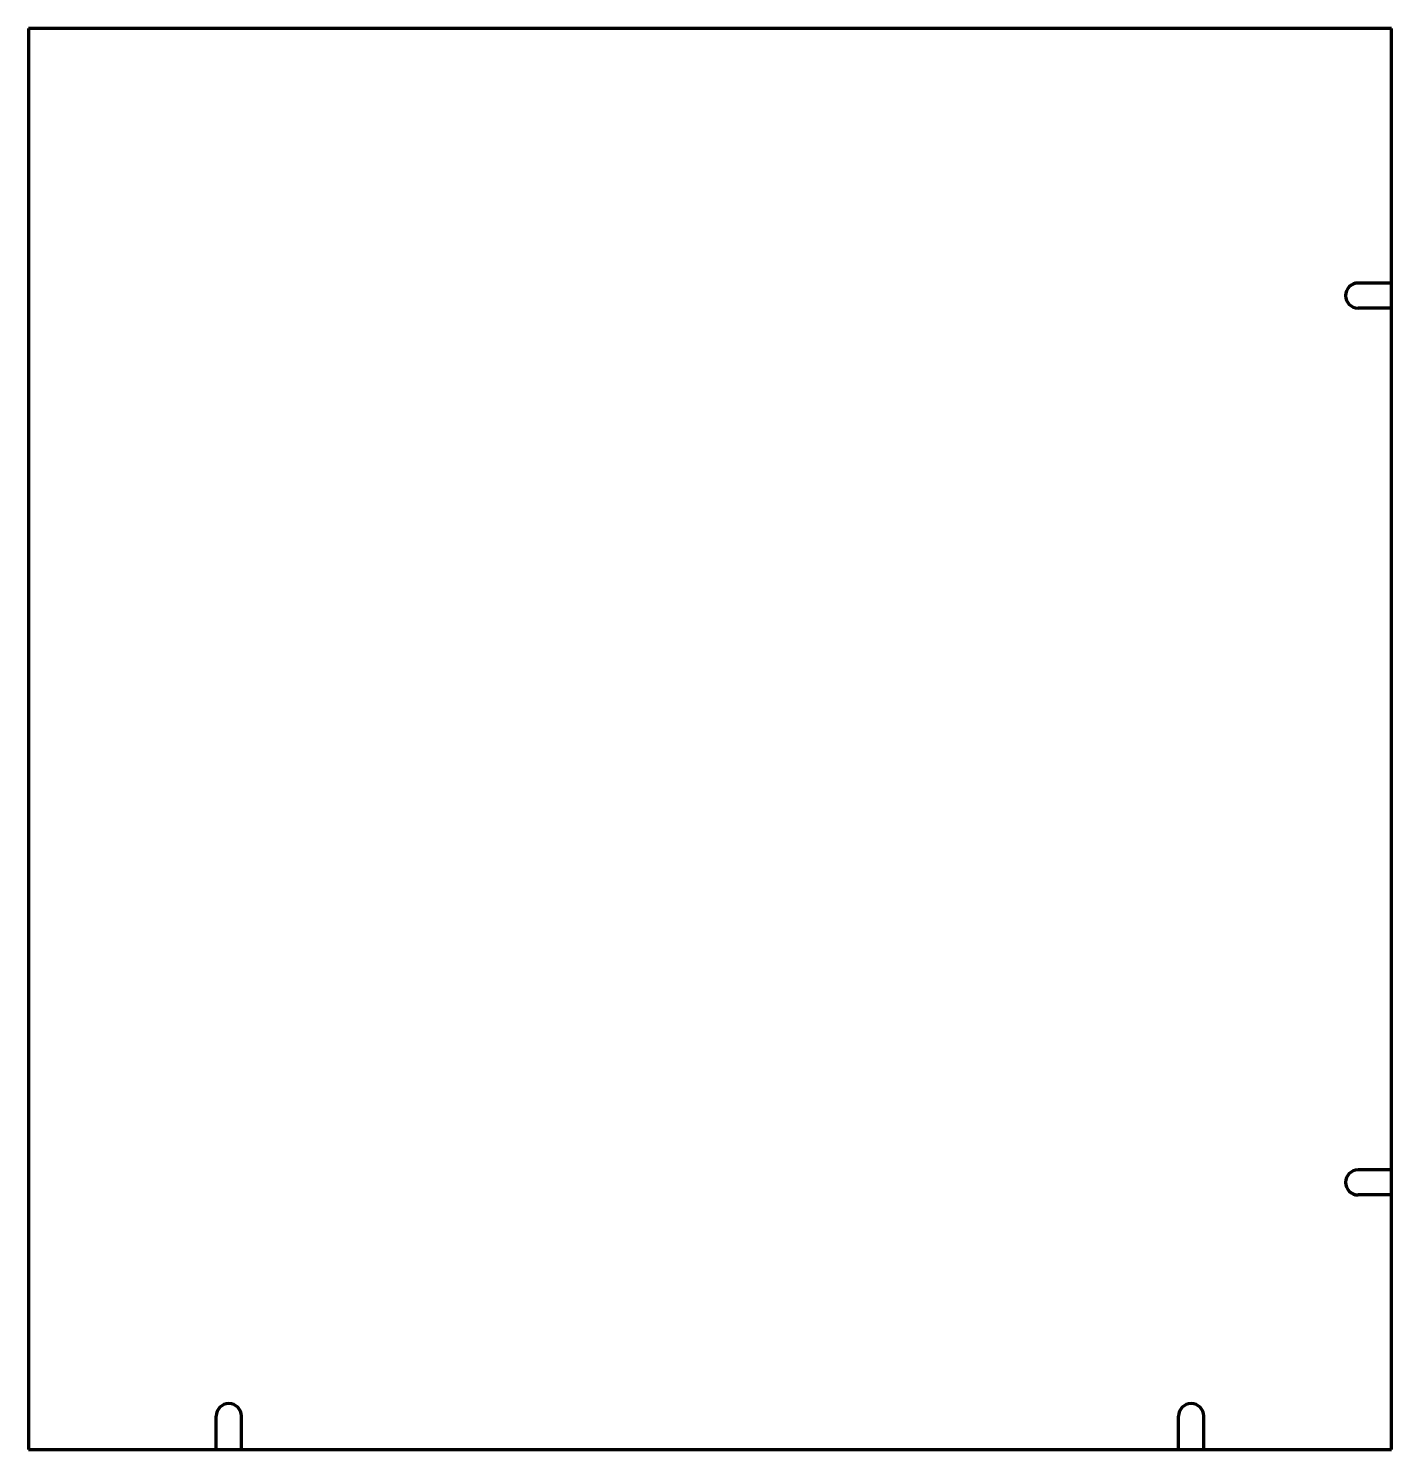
# Model space of a CAD drawing. Header units: inches. Extents: x 0 to 40.8, y 0 to 42.6.
import ezdxf

# ---------------------------------------------------------------- set-up
doc = ezdxf.new("R2010")
doc.units = ezdxf.units.IN
doc.header["$MEASUREMENT"] = 0
doc.layers.add('1', color=7, linetype='Continuous')

msp = doc.modelspace()

# ---------------------------------------------------------------- linework, layer by layer
at = {"color": 7, "lineweight": 90}
for p, q in [((0, 42.5625), (0, 0)), ((40.8125, 42.5625), (0, 42.5625)), ((40.8125, 0), (40.8125, 42.5625)), ((0, 0), (40.8125, 0))]:
    msp.add_line(p, q, dxfattribs=at)
at = {"layer": '1', "color": 7, "lineweight": 90}
for p, q in [((40.8125, 34.9375), (39.8125, 34.9375)), ((40.8125, 34.1875), (39.8125, 34.1875)), ((40.8125, 8.375), (39.8125, 8.375)), ((40.8125, 7.625), (39.8125, 7.625)), ((5.625, 0), (5.625, 1)), ((6.375, 0), (6.375, 1)), ((34.4375, 0), (34.4375, 1)), ((35.1875, 0), (35.1875, 1))]:
    msp.add_line(p, q, dxfattribs=at)
for centre, start, end in [((39.8125, 34.5625), 90, 270), ((39.8125, 8), 90, 270), ((6, 1), 0, 180), ((34.8125, 1), 0, 180)]:
    msp.add_arc(centre, 0.375, start, end, dxfattribs=at)

doc.saveas('drawing.dxf')
